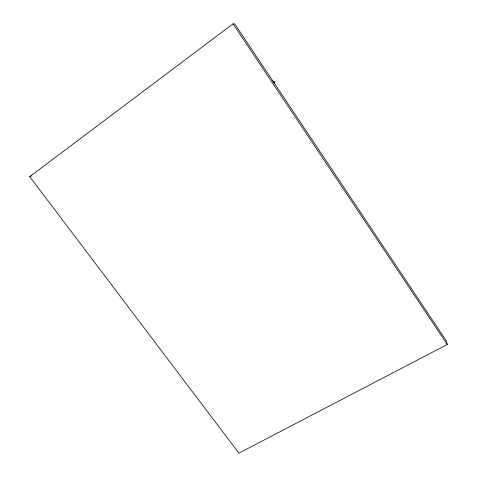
<?xml version="1.0" encoding="UTF-8"?>
<svg xmlns="http://www.w3.org/2000/svg" width="477" height="477" viewBox="0 0 477 477"><rect width="100%" height="100%" fill="white"/><g stroke="black" fill="none" stroke-linecap="round" stroke-linejoin="round"><path stroke-width="0.72" d="M274.12 83.326L274.776 81.984L272.182 80.655M29.729 176.669L233.044 23.85L234.767 23.987L446.013 340.357L447.271 344.472L238.905 453.15L29.729 176.669L31.518 175.876M273.548 82.754L274.776 81.984M233.044 23.85L447.271 344.472"/></g></svg>
